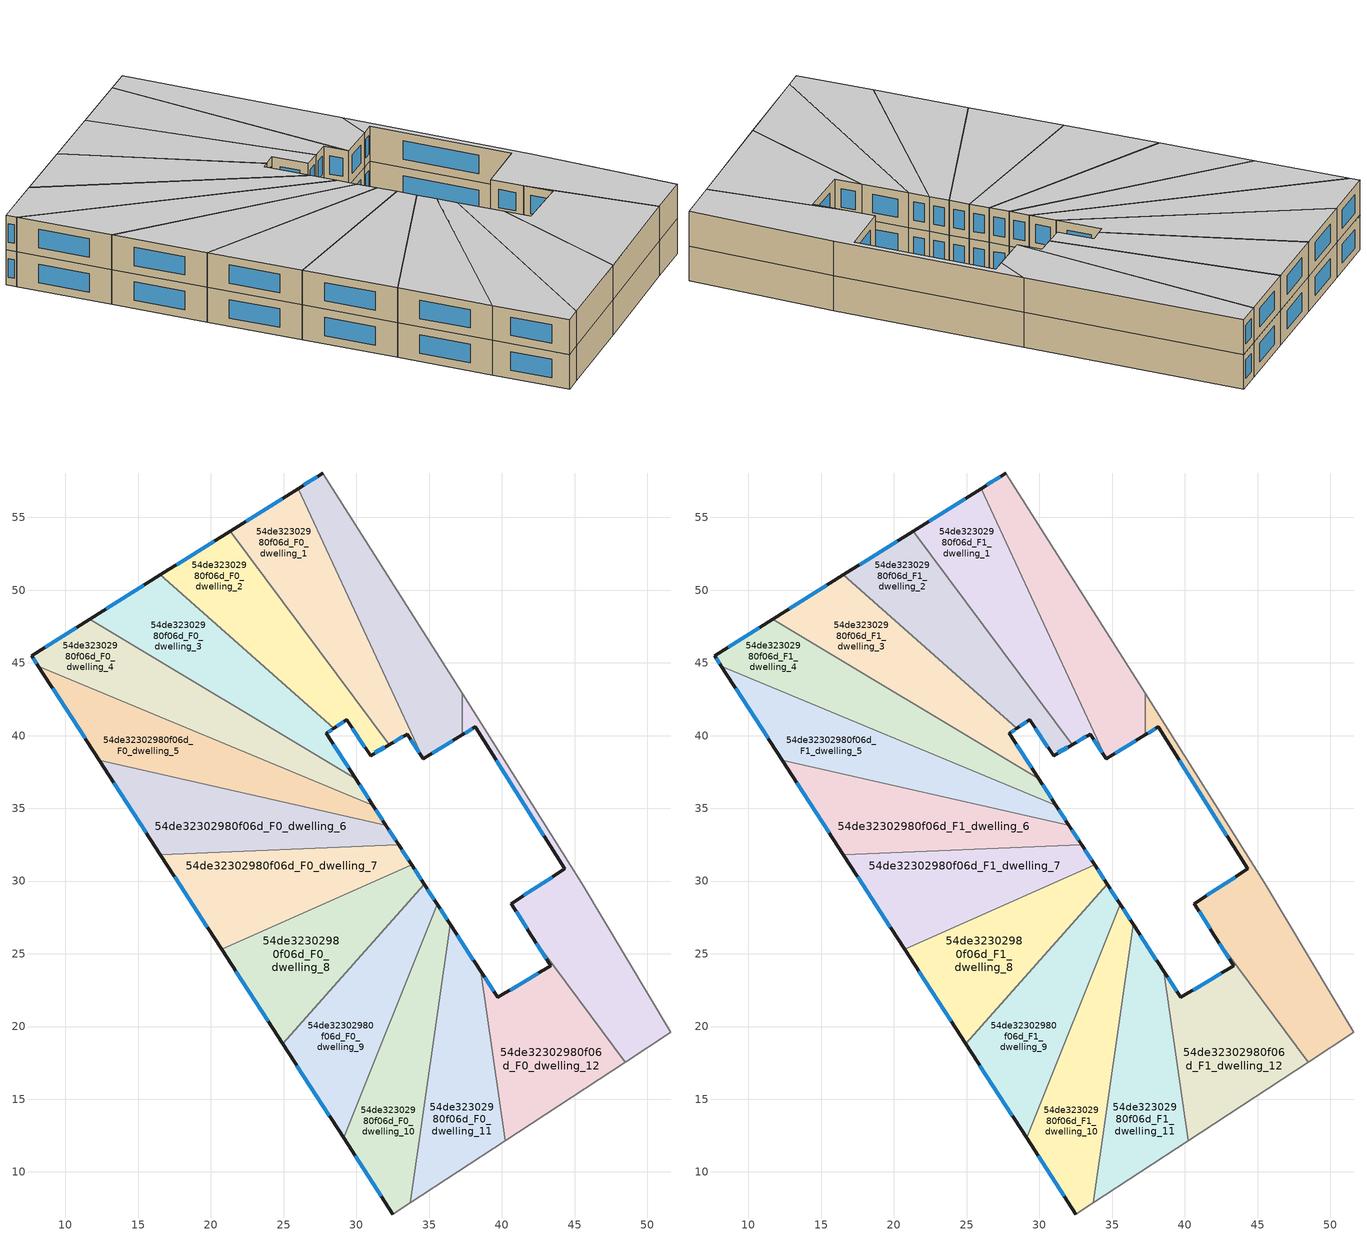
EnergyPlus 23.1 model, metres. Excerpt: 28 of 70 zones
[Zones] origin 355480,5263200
54de32302980f06d_F0_dwelling_0
 floor ground (EU_floor_Construction): 27.71,58.06 37.27,42.9 37.27,40.05 34.6,38.42 25.99,56.98 z0
 wall outside (EU_wall_Construction): 34.6,38.42 37.27,40.05 / 27.71,58.06 25.99,56.98 z0:3
 wall adiabatic (EU_wall_Construction): 37.27,42.9 27.71,58.06 z0:3
 wall to 54de32302980f06d_F0_dwelling_13 (EU_wall_Construction): 37.27,40.05 37.27,42.9 z0:3
 wall to 54de32302980f06d_F0_dwelling_1 (EU_wall_Construction): 25.99,56.98 34.6,38.42 z0:3
 window (EU_Window_Construction): 35.23,38.8 36.64,39.66 / 27.3,57.81 26.39,57.23 z0.7:2.3
54de32302980f06d_F0_dwelling_1
 floor ground (EU_floor_Construction): 25.99,56.98 34.6,38.42 33.49,40.11 32.27,39.39 21.35,54.07 z0
 wall outside (EU_wall_Construction): 32.27,39.39 33.49,40.11 34.6,38.42 / 25.99,56.98 21.35,54.07 z0:3
 wall to 54de32302980f06d_F0_dwelling_2 (EU_wall_Construction): 21.35,54.07 32.27,39.39 z0:3
 window (EU_Window_Construction): 33.75,39.71 34.34,38.82 / 32.56,39.56 33.21,39.94 / 24.9,56.3 22.44,54.75 z0.7:2.3
54de32302980f06d_F0_dwelling_10
 floor ground (EU_floor_Construction): 35.56,28.41 36.46,27.03 33.7,7.89 32.51,7.11 29.12,12.34 z0
 wall outside (EU_wall_Construction): 36.46,27.03 35.56,28.41 / 29.12,12.34 32.51,7.11 z0:3
 wall adiabatic (EU_wall_Construction): 32.51,7.11 33.7,7.89 z0:3
 wall to 54de32302980f06d_F0_dwelling_9 (EU_wall_Construction): 35.56,28.41 29.12,12.34 z0:3
 wall to 54de32302980f06d_F0_dwelling_11 (EU_wall_Construction): 33.7,7.89 36.46,27.03 z0:3
 window (EU_Window_Construction): 36.25,27.35 35.77,28.09 / 29.92,11.12 31.71,8.34 z0.7:2.3
54de32302980f06d_F0_dwelling_11
 floor ground (EU_floor_Construction): 38.54,23.82 40.22,12.15 33.7,7.89 36.46,27.03 z0
 wall outside (EU_wall_Construction): 38.54,23.82 36.46,27.03 z0:3
 wall adiabatic (EU_wall_Construction): 33.7,7.89 40.22,12.15 z0:3
 wall to 54de32302980f06d_F0_dwelling_12 (EU_wall_Construction): 40.22,12.15 38.54,23.82 z0:3
 window (EU_Window_Construction): 38.05,24.57 36.95,26.28 z0.7:2.3
54de32302980f06d_F0_dwelling_12
 floor ground (EU_floor_Construction): 43.36,24.18 42.07,26.2 48.49,17.55 40.22,12.15 38.54,23.82 39.72,22 z0
 wall outside (EU_wall_Construction): 42.07,26.2 43.36,24.18 39.72,22 38.54,23.82 z0:3
 wall adiabatic (EU_wall_Construction): 40.22,12.15 48.49,17.55 z0:3
 wall to 54de32302980f06d_F0_dwelling_13 (EU_wall_Construction): 48.49,17.55 42.07,26.2 z0:3
 window (EU_Window_Construction): 39.45,22.43 38.82,23.39 / 42.5,23.67 40.58,22.51 / 42.38,25.72 43.05,24.65 z0.7:2.3
54de32302980f06d_F0_dwelling_13
 floor ground (EU_floor_Construction): 38.17,40.6 37.27,40.05 37.27,42.9 45.51,29.84 51.62,19.59 48.49,17.55 42.07,26.2 40.64,28.45 44.34,30.84 z0
 wall outside (EU_wall_Construction): 37.27,40.05 38.17,40.6 44.34,30.84 40.64,28.45 42.07,26.2 z0:3
 wall adiabatic (EU_wall_Construction): 48.49,17.55 51.62,19.59 45.51,29.84 37.27,42.9 z0:3
 window (EU_Window_Construction): 40.98,27.92 41.74,26.73 / 43.47,30.28 41.51,29.01 / 39.62,38.31 42.89,33.13 / 37.48,40.18 37.96,40.47 z0.7:2.3
54de32302980f06d_F0_dwelling_2
 floor ground (EU_floor_Construction): 21.35,54.07 32.27,39.39 30.98,38.63 29.33,41.08 28.45,40.49 16.53,51.05 z0
 wall outside (EU_wall_Construction): 28.45,40.49 29.33,41.08 30.98,38.63 32.27,39.39 / 21.35,54.07 16.53,51.05 z0:3
 wall to 54de32302980f06d_F0_dwelling_3 (EU_wall_Construction): 16.53,51.05 28.44,40.49 z0:3
 window (EU_Window_Construction): 31.28,38.81 31.97,39.21 / 29.72,40.51 30.59,39.21 / 28.65,40.63 29.12,40.94 / 20.22,53.36 17.66,51.76 z0.7:2.3
54de32302980f06d_F0_dwelling_3
 floor ground (EU_floor_Construction): 28.45,40.49 27.93,40.15 29.95,37.05 11.66,48 16.53,51.05 z0
 wall outside (EU_wall_Construction): 29.95,37.05 27.93,40.15 28.45,40.49 / 16.53,51.05 11.66,48 z0:3
 wall to 54de32302980f06d_F0_dwelling_4 (EU_wall_Construction): 11.66,48 29.95,37.05 z0:3
 window (EU_Window_Construction): 28.05,40.23 28.33,40.41 / 29.47,37.78 28.41,39.42 / 15.39,50.33 12.81,48.71 z0.7:2.3
54de32302980f06d_F0_dwelling_4
 floor ground (EU_floor_Construction): 29.95,37.05 31.14,35.22 8.14,44.78 7.68,45.5 11.66,48 z0
 wall outside (EU_wall_Construction): 31.14,35.22 29.95,37.05 / 11.66,48 7.68,45.5 8.14,44.78 z0:3
 wall to 54de32302980f06d_F0_dwelling_5 (EU_wall_Construction): 8.14,44.78 31.14,35.22 z0:3
 window (EU_Window_Construction): 30.86,35.65 30.23,36.62 / 7.79,45.33 8.03,44.95 / 10.73,47.41 8.61,46.08 z0.7:2.3
54de32302980f06d_F0_dwelling_5
 floor ground (EU_floor_Construction): 31.14,35.22 32.03,33.85 12.34,38.29 8.14,44.78 z0
 wall outside (EU_wall_Construction): 32.03,33.85 31.14,35.22 / 8.14,44.78 12.34,38.29 z0:3
 wall to 54de32302980f06d_F0_dwelling_6 (EU_wall_Construction): 12.34,38.29 32.02,33.85 z0:3
 window (EU_Window_Construction): 31.82,34.17 31.35,34.9 / 9.13,43.26 11.35,39.82 z0.7:2.3
54de32302980f06d_F0_dwelling_6
 floor ground (EU_floor_Construction): 32.03,33.85 32.91,32.49 16.53,31.81 12.34,38.29 z0
 wall outside (EU_wall_Construction): 32.91,32.49 32.03,33.85 / 12.34,38.29 16.53,31.81 z0:3
 wall to 54de32302980f06d_F0_dwelling_7 (EU_wall_Construction): 16.53,31.81 32.91,32.49 z0:3
 window (EU_Window_Construction): 32.7,32.81 32.23,33.53 / 13.32,36.77 15.55,33.33 z0.7:2.3
54de32302980f06d_F0_dwelling_7
 floor ground (EU_floor_Construction): 32.91,32.49 33.8,31.13 20.73,25.32 16.53,31.81 z0
 wall outside (EU_wall_Construction): 33.8,31.13 32.91,32.49 / 16.53,31.81 20.73,25.32 z0:3
 wall to 54de32302980f06d_F0_dwelling_8 (EU_wall_Construction): 20.73,25.32 33.8,31.13 z0:3
 window (EU_Window_Construction): 33.59,31.45 33.12,32.17 / 17.52,30.28 19.74,26.84 z0.7:2.3
54de32302980f06d_F0_dwelling_8
 floor ground (EU_floor_Construction): 33.8,31.13 34.68,29.77 24.93,18.83 20.73,25.32 z0
 wall outside (EU_wall_Construction): 34.68,29.77 33.8,31.13 / 20.73,25.32 24.93,18.83 z0:3
 wall to 54de32302980f06d_F0_dwelling_9 (EU_wall_Construction): 24.93,18.83 34.68,29.77 z0:3
 window (EU_Window_Construction): 34.47,30.09 34,30.81 / 21.72,23.79 23.94,20.35 z0.7:2.3
54de32302980f06d_F0_dwelling_9
 floor ground (EU_floor_Construction): 34.68,29.77 35.56,28.41 29.12,12.34 24.93,18.83 z0
 wall outside (EU_wall_Construction): 35.56,28.41 34.68,29.77 / 24.93,18.83 29.12,12.34 z0:3
 window (EU_Window_Construction): 35.35,28.73 34.89,29.45 / 25.91,17.31 28.14,13.87 z0.7:2.3
54de32302980f06d_F1_dwelling_0
 floor to 54de32302980f06d_F0_dwelling_0 (EU_floor_Construction): 27.71,58.06 37.27,42.9 37.27,40.05 34.6,38.42 25.99,56.98 z3
 wall outside (EU_wall_Construction): 34.6,38.42 37.27,40.05 / 27.71,58.06 25.99,56.98 z3:6
 wall adiabatic (EU_wall_Construction): 37.27,42.9 27.71,58.06 z3:6
 wall to 54de32302980f06d_F1_dwelling_13 (EU_wall_Construction): 37.27,40.05 37.27,42.9 z3:6
 wall to 54de32302980f06d_F1_dwelling_1 (EU_wall_Construction): 25.99,56.98 34.6,38.42 z3:6
 window (EU_Window_Construction): 35.23,38.8 36.64,39.66 / 27.3,57.81 26.39,57.23 z3.7:5.3
 ceiling to 54de32302980f06d_F2_dwelling_0 (EU_floor_Construction): 37.27,40.05 37.27,42.9 27.71,58.06 25.99,56.98 34.6,38.42 z6
54de32302980f06d_F1_dwelling_1
 floor to 54de32302980f06d_F0_dwelling_1 (EU_floor_Construction): 25.99,56.98 34.6,38.42 33.49,40.11 32.27,39.39 21.35,54.07 z3
 wall outside (EU_wall_Construction): 32.27,39.39 33.49,40.11 34.6,38.42 / 25.99,56.98 21.35,54.07 z3:6
 wall to 54de32302980f06d_F1_dwelling_2 (EU_wall_Construction): 21.35,54.07 32.27,39.39 z3:6
 window (EU_Window_Construction): 33.75,39.71 34.34,38.82 / 32.56,39.56 33.21,39.94 / 24.9,56.3 22.44,54.75 z3.7:5.3
 ceiling to 54de32302980f06d_F2_dwelling_1 (EU_floor_Construction): 34.6,38.42 25.99,56.98 21.35,54.07 32.27,39.39 33.49,40.11 z6
54de32302980f06d_F1_dwelling_10
 floor to 54de32302980f06d_F0_dwelling_10 (EU_floor_Construction): 35.56,28.41 36.46,27.03 33.7,7.89 32.51,7.11 29.12,12.34 z3
 wall outside (EU_wall_Construction): 36.46,27.03 35.56,28.41 / 29.12,12.34 32.51,7.11 z3:6
 wall adiabatic (EU_wall_Construction): 32.51,7.11 33.7,7.89 z3:6
 wall to 54de32302980f06d_F1_dwelling_9 (EU_wall_Construction): 35.56,28.41 29.12,12.34 z3:6
 wall to 54de32302980f06d_F1_dwelling_11 (EU_wall_Construction): 33.7,7.89 36.46,27.03 z3:6
 window (EU_Window_Construction): 36.25,27.35 35.77,28.09 / 29.92,11.12 31.71,8.34 z3.7:5.3
 ceiling to 54de32302980f06d_F2_dwelling_10 (EU_floor_Construction): 33.7,7.89 36.46,27.03 35.56,28.41 29.12,12.34 32.51,7.11 z6
54de32302980f06d_F1_dwelling_11
 floor to 54de32302980f06d_F0_dwelling_11 (EU_floor_Construction): 38.54,23.82 40.22,12.15 33.7,7.89 36.46,27.03 z3
 wall outside (EU_wall_Construction): 38.54,23.82 36.46,27.03 z3:6
 wall adiabatic (EU_wall_Construction): 33.7,7.89 40.22,12.15 z3:6
 wall to 54de32302980f06d_F1_dwelling_12 (EU_wall_Construction): 40.22,12.15 38.54,23.82 z3:6
 window (EU_Window_Construction): 38.05,24.57 36.95,26.28 z3.7:5.3
 ceiling to 54de32302980f06d_F2_dwelling_11 (EU_floor_Construction): 40.22,12.15 38.54,23.82 36.46,27.03 33.7,7.89 z6
54de32302980f06d_F1_dwelling_12
 floor to 54de32302980f06d_F0_dwelling_12 (EU_floor_Construction): 43.36,24.18 42.07,26.2 48.49,17.55 40.22,12.15 38.54,23.82 39.72,22 z3
 wall outside (EU_wall_Construction): 42.07,26.2 43.36,24.18 39.72,22 38.54,23.82 z3:6
 wall adiabatic (EU_wall_Construction): 40.22,12.15 48.49,17.55 z3:6
 wall to 54de32302980f06d_F1_dwelling_13 (EU_wall_Construction): 48.49,17.55 42.07,26.2 z3:6
 window (EU_Window_Construction): 39.45,22.43 38.82,23.39 / 42.5,23.67 40.58,22.51 / 42.38,25.72 43.05,24.65 z3.7:5.3
 ceiling to 54de32302980f06d_F2_dwelling_12 (EU_floor_Construction): 48.49,17.55 42.07,26.2 43.36,24.18 39.72,22 38.54,23.82 40.22,12.15 z6
54de32302980f06d_F1_dwelling_13
 floor to 54de32302980f06d_F0_dwelling_13 (EU_floor_Construction): 38.17,40.6 37.27,40.05 37.27,42.9 45.51,29.84 51.62,19.59 48.49,17.55 42.07,26.2 40.64,28.45 44.34,30.84 z3
 wall outside (EU_wall_Construction): 37.27,40.05 38.17,40.6 44.34,30.84 40.64,28.45 42.07,26.2 z3:6
 wall adiabatic (EU_wall_Construction): 48.49,17.55 51.62,19.59 45.51,29.84 37.27,42.9 z3:6
 window (EU_Window_Construction): 40.98,27.92 41.74,26.73 / 43.47,30.28 41.51,29.01 / 39.62,38.31 42.89,33.13 / 37.48,40.18 37.96,40.47 z3.7:5.3
 ceiling to 54de32302980f06d_F2_dwelling_13 (EU_floor_Construction): 51.62,19.59 45.51,29.84 37.27,42.9 37.27,40.05 38.17,40.6 44.34,30.84 40.64,28.45 42.07,26.2 48.49,17.55 z6
54de32302980f06d_F1_dwelling_2
 floor to 54de32302980f06d_F0_dwelling_2 (EU_floor_Construction): 21.35,54.07 32.27,39.39 30.98,38.63 29.33,41.08 28.44,40.49 16.53,51.05 z3
 wall outside (EU_wall_Construction): 28.45,40.49 29.33,41.08 30.98,38.63 32.27,39.39 / 21.35,54.07 16.53,51.05 z3:6
 wall to 54de32302980f06d_F1_dwelling_3 (EU_wall_Construction): 16.53,51.05 28.44,40.49 z3:6
 window (EU_Window_Construction): 31.28,38.81 31.97,39.21 / 29.72,40.51 30.59,39.21 / 28.65,40.63 29.12,40.94 / 20.22,53.36 17.66,51.76 z3.7:5.3
 ceiling to 54de32302980f06d_F2_dwelling_2 (EU_floor_Construction): 32.27,39.39 21.35,54.07 16.53,51.05 28.44,40.49 29.33,41.08 30.98,38.63 z6
54de32302980f06d_F1_dwelling_3
 floor to 54de32302980f06d_F0_dwelling_3 (EU_floor_Construction): 28.44,40.49 27.93,40.15 29.95,37.05 11.66,48 16.53,51.05 z3
 wall outside (EU_wall_Construction): 29.95,37.05 27.93,40.15 28.45,40.49 / 16.53,51.05 11.66,48 z3:6
 wall to 54de32302980f06d_F1_dwelling_4 (EU_wall_Construction): 11.66,48 29.95,37.05 z3:6
 window (EU_Window_Construction): 28.05,40.23 28.33,40.41 / 29.47,37.78 28.41,39.42 / 15.39,50.33 12.81,48.71 z3.7:5.3
 ceiling to 54de32302980f06d_F2_dwelling_3 (EU_floor_Construction): 29.95,37.05 27.93,40.15 28.44,40.49 16.53,51.05 11.66,48 z6
54de32302980f06d_F1_dwelling_4
 floor to 54de32302980f06d_F0_dwelling_4 (EU_floor_Construction): 29.95,37.05 31.14,35.22 8.14,44.78 7.68,45.5 11.66,48 z3
 wall outside (EU_wall_Construction): 31.14,35.22 29.95,37.05 / 11.66,48 7.68,45.5 8.14,44.78 z3:6
 wall to 54de32302980f06d_F1_dwelling_5 (EU_wall_Construction): 8.14,44.78 31.14,35.22 z3:6
 window (EU_Window_Construction): 30.86,35.65 30.23,36.62 / 7.79,45.33 8.03,44.95 / 10.73,47.41 8.61,46.08 z3.7:5.3
 ceiling to 54de32302980f06d_F2_dwelling_4 (EU_floor_Construction): 31.14,35.22 29.95,37.05 11.66,48 7.68,45.5 8.14,44.78 z6
54de32302980f06d_F1_dwelling_5
 floor to 54de32302980f06d_F0_dwelling_5 (EU_floor_Construction): 31.14,35.22 32.02,33.85 12.34,38.29 8.14,44.78 z3
 wall outside (EU_wall_Construction): 32.03,33.85 31.14,35.22 / 8.14,44.78 12.34,38.29 z3:6
 wall to 54de32302980f06d_F1_dwelling_6 (EU_wall_Construction): 12.34,38.29 32.02,33.85 z3:6
 window (EU_Window_Construction): 31.82,34.17 31.35,34.9 / 9.13,43.26 11.35,39.82 z3.7:5.3
 ceiling to 54de32302980f06d_F2_dwelling_5 (EU_floor_Construction): 32.02,33.85 31.14,35.22 8.14,44.78 12.34,38.29 z6
54de32302980f06d_F1_dwelling_6
 floor to 54de32302980f06d_F0_dwelling_6 (EU_floor_Construction): 32.02,33.85 32.91,32.49 16.53,31.81 12.34,38.29 z3
 wall outside (EU_wall_Construction): 32.91,32.49 32.03,33.85 / 12.34,38.29 16.53,31.81 z3:6
 wall to 54de32302980f06d_F1_dwelling_7 (EU_wall_Construction): 16.53,31.81 32.91,32.49 z3:6
 window (EU_Window_Construction): 32.7,32.81 32.23,33.53 / 13.32,36.77 15.55,33.33 z3.7:5.3
 ceiling to 54de32302980f06d_F2_dwelling_6 (EU_floor_Construction): 32.91,32.49 32.02,33.85 12.34,38.29 16.53,31.81 z6
54de32302980f06d_F1_dwelling_7
 floor to 54de32302980f06d_F0_dwelling_7 (EU_floor_Construction): 32.91,32.49 33.8,31.13 20.73,25.32 16.53,31.81 z3
 wall outside (EU_wall_Construction): 33.8,31.13 32.91,32.49 / 16.53,31.81 20.73,25.32 z3:6
 wall to 54de32302980f06d_F1_dwelling_8 (EU_wall_Construction): 20.73,25.32 33.8,31.13 z3:6
 window (EU_Window_Construction): 33.59,31.45 33.12,32.17 / 17.52,30.28 19.74,26.84 z3.7:5.3
 ceiling to 54de32302980f06d_F2_dwelling_7 (EU_floor_Construction): 33.8,31.13 32.91,32.49 16.53,31.81 20.73,25.32 z6
54de32302980f06d_F1_dwelling_8
 floor to 54de32302980f06d_F0_dwelling_8 (EU_floor_Construction): 33.8,31.13 34.68,29.77 24.93,18.83 20.73,25.32 z3
 wall outside (EU_wall_Construction): 34.68,29.77 33.8,31.13 / 20.73,25.32 24.93,18.83 z3:6
 wall to 54de32302980f06d_F1_dwelling_9 (EU_wall_Construction): 24.93,18.83 34.68,29.77 z3:6
 window (EU_Window_Construction): 34.47,30.09 34,30.81 / 21.72,23.79 23.94,20.35 z3.7:5.3
 ceiling to 54de32302980f06d_F2_dwelling_8 (EU_floor_Construction): 24.93,18.83 34.68,29.77 33.8,31.13 20.73,25.32 z6
54de32302980f06d_F1_dwelling_9
 floor to 54de32302980f06d_F0_dwelling_9 (EU_floor_Construction): 34.68,29.77 35.56,28.41 29.12,12.34 24.93,18.83 z3
 wall outside (EU_wall_Construction): 35.56,28.41 34.68,29.77 / 24.93,18.83 29.12,12.34 z3:6
 window (EU_Window_Construction): 35.35,28.73 34.89,29.45 / 25.91,17.31 28.14,13.87 z3.7:5.3
 ceiling to 54de32302980f06d_F2_dwelling_9 (EU_floor_Construction): 29.12,12.34 35.56,28.41 34.68,29.77 24.93,18.83 z6
[Building]
EU S2 Campaign: North Axis=0; Terrain=City; Solar Distribution=FullExterior
[Site:Location]
Budapest.Ferenc.Liszt.Intl.AP: Latitude=47.437; Longitude=19.256; Time Zone=1; Elevation=185
[SizingPeriod:WeatherFileDays]
AnnualSizingPeriod: Begin Month=1; Begin Day of Month=1; End Month=12; End Day of Month=31; Day of Week for Start Day=Monday; Use Weather File Daylight Saving Period=No; Use Weather File Rain and Snow Indicators=No
[MATERIAL]
EU_InternalMass_Material: Roughness=MediumRough; Thickness=0.1; Conductivity=1; Density=1800; Specific Heat=900; Thermal Absorptance=0.9; Solar Absorptance=0.7; Visible Absorptance=0.7
[MATERIAL:NOMASS] Roughness=MediumRough; Thermal Absorptance=0.9; Solar Absorptance=0.7; Visible Absorptance=0.7
Name | Thermal Resistance
EU_wall_NoMass | 0.832559
EU_floor_NoMass | 0.872794
[WINDOWMATERIAL:SIMPLEGLAZINGSYSTEM]
EU_Window_SimpleGlazing: UFactor=2.79869; Solar Heat Gain Coefficient=0.75; Visible Transmittance=0.75
[CONSTRUCTION]
EU_wall_Construction: EU_wall_NoMass
EU_floor_Construction: EU_floor_NoMass
EU_Window_Construction: EU_Window_SimpleGlazing
EU_InternalMass_Construction: EU_InternalMass_Material
[ZONE] Type=1; Multiplier=1; Ceiling Height=autocalculate; Floor Area=autocalculate; Part of Total Floor Area=Yes
Name | Volume
54de32302980f06d_F0_dwelling_0; 54de32302980f06d_F1_dwelling_0 | 198.053
54de32302980f06d_F0_dwelling_1 | 197.962
54de32302980f06d_F1_dwelling_1 | 197.963
54de32302980f06d_F0_dwelling_10; 54de32302980f06d_F1_dwelling_10; 54de32302980f06d_F0_dwelling_9; 54de32302980f06d_F1_dwelling_9 | 198.054
54de32302980f06d_F0_dwelling_11; 54de32302980f06d_F1_dwelling_11; 54de32302980f06d_F0_dwelling_7; 54de32302980f06d_F1_dwelling_7 | 198.103
54de32302980f06d_F0_dwelling_12; 54de32302980f06d_F1_dwelling_12 | 198.038
54de32302980f06d_F0_dwelling_13 | 198.06
54de32302980f06d_F1_dwelling_13 | 198.061
54de32302980f06d_F0_dwelling_2; 54de32302980f06d_F1_dwelling_2 | 198.066
54de32302980f06d_F0_dwelling_3 | 198.07
54de32302980f06d_F1_dwelling_3 | 198.069
54de32302980f06d_F0_dwelling_4; 54de32302980f06d_F1_dwelling_4 | 198.045
54de32302980f06d_F0_dwelling_5; 54de32302980f06d_F1_dwelling_5 | 198.088
54de32302980f06d_F0_dwelling_6; 54de32302980f06d_F1_dwelling_6 | 198.034
54de32302980f06d_F0_dwelling_8; 54de32302980f06d_F1_dwelling_8 | 198.082
[INTERNALMASS] Construction=EU_InternalMass_Construction
Name | Zone or ZoneList | Surface Area
54de32302980f06d_F0_dwelling_0_EU_InternalMass | 54de32302980f06d_F0_dwelling_0 | 66.0177
54de32302980f06d_F0_dwelling_1_EU_InternalMass | 54de32302980f06d_F0_dwelling_1 | 66.0238
54de32302980f06d_F0_dwelling_2_EU_InternalMass | 54de32302980f06d_F0_dwelling_2 | 66.0219
54de32302980f06d_F0_dwelling_3_EU_InternalMass | 54de32302980f06d_F0_dwelling_3 | 66.0229
54de32302980f06d_F0_dwelling_4_EU_InternalMass | 54de32302980f06d_F0_dwelling_4 | 66.0151
54de32302980f06d_F0_dwelling_5_EU_InternalMass | 54de32302980f06d_F0_dwelling_5 | 66.0294
54de32302980f06d_F0_dwelling_6_EU_InternalMass | 54de32302980f06d_F0_dwelling_6 | 66.0113
54de32302980f06d_F0_dwelling_7_EU_InternalMass | 54de32302980f06d_F0_dwelling_7 | 66.0344
54de32302980f06d_F0_dwelling_8_EU_InternalMass | 54de32302980f06d_F0_dwelling_8 | 66.0271
54de32302980f06d_F0_dwelling_9_EU_InternalMass | 54de32302980f06d_F0_dwelling_9 | 66.018
54de32302980f06d_F0_dwelling_10_EU_InternalMass | 54de32302980f06d_F0_dwelling_10 | 66.0181
54de32302980f06d_F0_dwelling_11_EU_InternalMass | 54de32302980f06d_F0_dwelling_11 | 66.0342
54de32302980f06d_F0_dwelling_12_EU_InternalMass | 54de32302980f06d_F0_dwelling_12 | 66.0126
54de32302980f06d_F0_dwelling_13_EU_InternalMass | 54de32302980f06d_F0_dwelling_13 | 66.0203
54de32302980f06d_F1_dwelling_0_EU_InternalMass | 54de32302980f06d_F1_dwelling_0 | 66.0177
54de32302980f06d_F1_dwelling_1_EU_InternalMass | 54de32302980f06d_F1_dwelling_1 | 66.0238
54de32302980f06d_F1_dwelling_2_EU_InternalMass | 54de32302980f06d_F1_dwelling_2 | 66.0219
54de32302980f06d_F1_dwelling_3_EU_InternalMass | 54de32302980f06d_F1_dwelling_3 | 66.0229
54de32302980f06d_F1_dwelling_4_EU_InternalMass | 54de32302980f06d_F1_dwelling_4 | 66.0151
54de32302980f06d_F1_dwelling_5_EU_InternalMass | 54de32302980f06d_F1_dwelling_5 | 66.0294
54de32302980f06d_F1_dwelling_6_EU_InternalMass | 54de32302980f06d_F1_dwelling_6 | 66.0113
54de32302980f06d_F1_dwelling_7_EU_InternalMass | 54de32302980f06d_F1_dwelling_7 | 66.0344
54de32302980f06d_F1_dwelling_8_EU_InternalMass | 54de32302980f06d_F1_dwelling_8 | 66.0271
54de32302980f06d_F1_dwelling_9_EU_InternalMass | 54de32302980f06d_F1_dwelling_9 | 66.018
54de32302980f06d_F1_dwelling_10_EU_InternalMass | 54de32302980f06d_F1_dwelling_10 | 66.0181
54de32302980f06d_F1_dwelling_11_EU_InternalMass | 54de32302980f06d_F1_dwelling_11 | 66.0342
54de32302980f06d_F1_dwelling_12_EU_InternalMass | 54de32302980f06d_F1_dwelling_12 | 66.0126
54de32302980f06d_F1_dwelling_13_EU_InternalMass | 54de32302980f06d_F1_dwelling_13 | 66.0203
[OTHEREQUIPMENT] Fuel Type=Electricity; Design Level Calculation Method=Watts/Area; Power per Zone Floor Area=1; Fraction Latent=0; Fraction Radiant=0; Fraction Lost=0; Carbon Dioxide Generation Rate=0; EndUse Subcategory=EU_Step8_InternalGains
Name | Zone or ZoneList or Space or SpaceList | Schedule
EU_Step8_InternalGain_54de32302980f06d_F0_dwelling_0_f000 | 54de32302980f06d_F0_dwelling_0 | EU_Step8_GainSchedule_54de32302980f06d_F0_dwelling_0_f000
EU_Step8_InternalGain_54de32302980f06d_F0_dwelling_1_f000 | 54de32302980f06d_F0_dwelling_1 | EU_Step8_GainSchedule_54de32302980f06d_F0_dwelling_1_f000
EU_Step8_InternalGain_54de32302980f06d_F0_dwelling_2_f000 | 54de32302980f06d_F0_dwelling_2 | EU_Step8_GainSchedule_54de32302980f06d_F0_dwelling_2_f000
EU_Step8_InternalGain_54de32302980f06d_F0_dwelling_3_f000 | 54de32302980f06d_F0_dwelling_3 | EU_Step8_GainSchedule_54de32302980f06d_F0_dwelling_3_f000
EU_Step8_InternalGain_54de32302980f06d_F0_dwelling_4_f000 | 54de32302980f06d_F0_dwelling_4 | EU_Step8_GainSchedule_54de32302980f06d_F0_dwelling_4_f000
EU_Step8_InternalGain_54de32302980f06d_F0_dwelling_5_f000 | 54de32302980f06d_F0_dwelling_5 | EU_Step8_GainSchedule_54de32302980f06d_F0_dwelling_5_f000
EU_Step8_InternalGain_54de32302980f06d_F0_dwelling_6_f000 | 54de32302980f06d_F0_dwelling_6 | EU_Step8_GainSchedule_54de32302980f06d_F0_dwelling_6_f000
EU_Step8_InternalGain_54de32302980f06d_F0_dwelling_7_f000 | 54de32302980f06d_F0_dwelling_7 | EU_Step8_GainSchedule_54de32302980f06d_F0_dwelling_7_f000
EU_Step8_InternalGain_54de32302980f06d_F0_dwelling_8_f000 | 54de32302980f06d_F0_dwelling_8 | EU_Step8_GainSchedule_54de32302980f06d_F0_dwelling_8_f000
EU_Step8_InternalGain_54de32302980f06d_F0_dwelling_9_f000 | 54de32302980f06d_F0_dwelling_9 | EU_Step8_GainSchedule_54de32302980f06d_F0_dwelling_9_f000
EU_Step8_InternalGain_54de32302980f06d_F0_dwelling_10_f000 | 54de32302980f06d_F0_dwelling_10 | EU_Step8_GainSchedule_54de32302980f06d_F0_dwelling_10_f000
EU_Step8_InternalGain_54de32302980f06d_F0_dwelling_11_f000 | 54de32302980f06d_F0_dwelling_11 | EU_Step8_GainSchedule_54de32302980f06d_F0_dwelling_11_f000
EU_Step8_InternalGain_54de32302980f06d_F0_dwelling_12_f000 | 54de32302980f06d_F0_dwelling_12 | EU_Step8_GainSchedule_54de32302980f06d_F0_dwelling_12_f000
EU_Step8_InternalGain_54de32302980f06d_F0_dwelling_13_f000 | 54de32302980f06d_F0_dwelling_13 | EU_Step8_GainSchedule_54de32302980f06d_F0_dwelling_13_f000
EU_Step8_InternalGain_54de32302980f06d_F1_dwelling_0_f000 | 54de32302980f06d_F1_dwelling_0 | EU_Step8_GainSchedule_54de32302980f06d_F1_dwelling_0_f000
EU_Step8_InternalGain_54de32302980f06d_F1_dwelling_1_f000 | 54de32302980f06d_F1_dwelling_1 | EU_Step8_GainSchedule_54de32302980f06d_F1_dwelling_1_f000
EU_Step8_InternalGain_54de32302980f06d_F1_dwelling_2_f000 | 54de32302980f06d_F1_dwelling_2 | EU_Step8_GainSchedule_54de32302980f06d_F1_dwelling_2_f000
EU_Step8_InternalGain_54de32302980f06d_F1_dwelling_3_f000 | 54de32302980f06d_F1_dwelling_3 | EU_Step8_GainSchedule_54de32302980f06d_F1_dwelling_3_f000
EU_Step8_InternalGain_54de32302980f06d_F1_dwelling_4_f000 | 54de32302980f06d_F1_dwelling_4 | EU_Step8_GainSchedule_54de32302980f06d_F1_dwelling_4_f000
EU_Step8_InternalGain_54de32302980f06d_F1_dwelling_5_f000 | 54de32302980f06d_F1_dwelling_5 | EU_Step8_GainSchedule_54de32302980f06d_F1_dwelling_5_f000
EU_Step8_InternalGain_54de32302980f06d_F1_dwelling_6_f000 | 54de32302980f06d_F1_dwelling_6 | EU_Step8_GainSchedule_54de32302980f06d_F1_dwelling_6_f000
EU_Step8_InternalGain_54de32302980f06d_F1_dwelling_7_f000 | 54de32302980f06d_F1_dwelling_7 | EU_Step8_GainSchedule_54de32302980f06d_F1_dwelling_7_f000
EU_Step8_InternalGain_54de32302980f06d_F1_dwelling_8_f000 | 54de32302980f06d_F1_dwelling_8 | EU_Step8_GainSchedule_54de32302980f06d_F1_dwelling_8_f000
EU_Step8_InternalGain_54de32302980f06d_F1_dwelling_9_f000 | 54de32302980f06d_F1_dwelling_9 | EU_Step8_GainSchedule_54de32302980f06d_F1_dwelling_9_f000
EU_Step8_InternalGain_54de32302980f06d_F1_dwelling_10_f000 | 54de32302980f06d_F1_dwelling_10 | EU_Step8_GainSchedule_54de32302980f06d_F1_dwelling_10_f000
EU_Step8_InternalGain_54de32302980f06d_F1_dwelling_11_f000 | 54de32302980f06d_F1_dwelling_11 | EU_Step8_GainSchedule_54de32302980f06d_F1_dwelling_11_f000
EU_Step8_InternalGain_54de32302980f06d_F1_dwelling_12_f000 | 54de32302980f06d_F1_dwelling_12 | EU_Step8_GainSchedule_54de32302980f06d_F1_dwelling_12_f000
EU_Step8_InternalGain_54de32302980f06d_F1_dwelling_13_f000 | 54de32302980f06d_F1_dwelling_13 | EU_Step8_GainSchedule_54de32302980f06d_F1_dwelling_13_f000
[ZONEVENTILATION:DESIGNFLOWRATE] Schedule=EU_AlwaysOn; Design Flow Rate Calculation Method=AirChanges/Hour; Air Changes per Hour=0.475469; Ventilation Type=Natural; Fan Pressure Rise=0; Fan Total Efficiency=1; Constant Term Coefficient=1; Temperature Term Coefficient=0; Velocity Term Coefficient=0; Velocity Squared Term Coefficient=0; Minimum Indoor Temperature=-100; Maximum Indoor Temperature=100; Delta Temperature=-100; Minimum Outdoor Temperature=-100; Maximum Outdoor Temperature=100; Maximum Wind Speed=40
Name | Zone or ZoneList or Space or SpaceList
EU_ConstantAir_54de32302980f06d_F0_dwelling_0 | 54de32302980f06d_F0_dwelling_0
EU_ConstantAir_54de32302980f06d_F0_dwelling_1 | 54de32302980f06d_F0_dwelling_1
EU_ConstantAir_54de32302980f06d_F0_dwelling_2 | 54de32302980f06d_F0_dwelling_2
EU_ConstantAir_54de32302980f06d_F0_dwelling_3 | 54de32302980f06d_F0_dwelling_3
EU_ConstantAir_54de32302980f06d_F0_dwelling_4 | 54de32302980f06d_F0_dwelling_4
EU_ConstantAir_54de32302980f06d_F0_dwelling_5 | 54de32302980f06d_F0_dwelling_5
EU_ConstantAir_54de32302980f06d_F0_dwelling_6 | 54de32302980f06d_F0_dwelling_6
EU_ConstantAir_54de32302980f06d_F0_dwelling_7 | 54de32302980f06d_F0_dwelling_7
EU_ConstantAir_54de32302980f06d_F0_dwelling_8 | 54de32302980f06d_F0_dwelling_8
EU_ConstantAir_54de32302980f06d_F0_dwelling_9 | 54de32302980f06d_F0_dwelling_9
EU_ConstantAir_54de32302980f06d_F0_dwelling_10 | 54de32302980f06d_F0_dwelling_10
EU_ConstantAir_54de32302980f06d_F0_dwelling_11 | 54de32302980f06d_F0_dwelling_11
EU_ConstantAir_54de32302980f06d_F0_dwelling_12 | 54de32302980f06d_F0_dwelling_12
EU_ConstantAir_54de32302980f06d_F0_dwelling_13 | 54de32302980f06d_F0_dwelling_13
EU_ConstantAir_54de32302980f06d_F1_dwelling_0 | 54de32302980f06d_F1_dwelling_0
EU_ConstantAir_54de32302980f06d_F1_dwelling_1 | 54de32302980f06d_F1_dwelling_1
EU_ConstantAir_54de32302980f06d_F1_dwelling_2 | 54de32302980f06d_F1_dwelling_2
EU_ConstantAir_54de32302980f06d_F1_dwelling_3 | 54de32302980f06d_F1_dwelling_3
EU_ConstantAir_54de32302980f06d_F1_dwelling_4 | 54de32302980f06d_F1_dwelling_4
EU_ConstantAir_54de32302980f06d_F1_dwelling_5 | 54de32302980f06d_F1_dwelling_5
EU_ConstantAir_54de32302980f06d_F1_dwelling_6 | 54de32302980f06d_F1_dwelling_6
EU_ConstantAir_54de32302980f06d_F1_dwelling_7 | 54de32302980f06d_F1_dwelling_7
EU_ConstantAir_54de32302980f06d_F1_dwelling_8 | 54de32302980f06d_F1_dwelling_8
EU_ConstantAir_54de32302980f06d_F1_dwelling_9 | 54de32302980f06d_F1_dwelling_9
EU_ConstantAir_54de32302980f06d_F1_dwelling_10 | 54de32302980f06d_F1_dwelling_10
EU_ConstantAir_54de32302980f06d_F1_dwelling_11 | 54de32302980f06d_F1_dwelling_11
EU_ConstantAir_54de32302980f06d_F1_dwelling_12 | 54de32302980f06d_F1_dwelling_12
EU_ConstantAir_54de32302980f06d_F1_dwelling_13 | 54de32302980f06d_F1_dwelling_13
[HVACTEMPLATE:THERMOSTAT] Constant Heating Setpoint=20; Constant Cooling Setpoint=50
EU_HeatOnly_54de32302980f06d_F0_dwelling_0; EU_HeatOnly_54de32302980f06d_F0_dwelling_1; EU_HeatOnly_54de32302980f06d_F0_dwelling_2; EU_HeatOnly_54de32302980f06d_F0_dwelling_3; EU_HeatOnly_54de32302980f06d_F0_dwelling_4; EU_HeatOnly_54de32302980f06d_F0_dwelling_5; EU_HeatOnly_54de32302980f06d_F0_dwelling_6; EU_HeatOnly_54de32302980f06d_F0_dwelling_7; EU_HeatOnly_54de32302980f06d_F0_dwelling_8; EU_HeatOnly_54de32302980f06d_F0_dwelling_9; EU_HeatOnly_54de32302980f06d_F0_dwelling_10; EU_HeatOnly_54de32302980f06d_F0_dwelling_11; EU_HeatOnly_54de32302980f06d_F0_dwelling_12; EU_HeatOnly_54de32302980f06d_F0_dwelling_13; EU_HeatOnly_54de32302980f06d_F1_dwelling_0; EU_HeatOnly_54de32302980f06d_F1_dwelling_1; EU_HeatOnly_54de32302980f06d_F1_dwelling_2; EU_HeatOnly_54de32302980f06d_F1_dwelling_3; EU_HeatOnly_54de32302980f06d_F1_dwelling_4; EU_HeatOnly_54de32302980f06d_F1_dwelling_5; EU_HeatOnly_54de32302980f06d_F1_dwelling_6; EU_HeatOnly_54de32302980f06d_F1_dwelling_7; EU_HeatOnly_54de32302980f06d_F1_dwelling_8; EU_HeatOnly_54de32302980f06d_F1_dwelling_9; EU_HeatOnly_54de32302980f06d_F1_dwelling_10; EU_HeatOnly_54de32302980f06d_F1_dwelling_11; EU_HeatOnly_54de32302980f06d_F1_dwelling_12; EU_HeatOnly_54de32302980f06d_F1_dwelling_13; EU_HeatOnly_54de32302980f06d_F2_dwelling_0; EU_HeatOnly_54de32302980f06d_F2_dwelling_1; EU_HeatOnly_54de32302980f06d_F2_dwelling_2; EU_HeatOnly_54de32302980f06d_F2_dwelling_3; EU_HeatOnly_54de32302980f06d_F2_dwelling_4; EU_HeatOnly_54de32302980f06d_F2_dwelling_5; EU_HeatOnly_54de32302980f06d_F2_dwelling_6; EU_HeatOnly_54de32302980f06d_F2_dwelling_7; EU_HeatOnly_54de32302980f06d_F2_dwelling_8; EU_HeatOnly_54de32302980f06d_F2_dwelling_9; EU_HeatOnly_54de32302980f06d_F2_dwelling_10; EU_HeatOnly_54de32302980f06d_F2_dwelling_11; EU_HeatOnly_54de32302980f06d_F2_dwelling_12; EU_HeatOnly_54de32302980f06d_F2_dwelling_13; EU_HeatOnly_54de32302980f06d_F3_dwelling_0; EU_HeatOnly_54de32302980f06d_F3_dwelling_1; EU_HeatOnly_54de32302980f06d_F3_dwelling_2; EU_HeatOnly_54de32302980f06d_F3_dwelling_3; EU_HeatOnly_54de32302980f06d_F3_dwelling_4; EU_HeatOnly_54de32302980f06d_F3_dwelling_5; EU_HeatOnly_54de32302980f06d_F3_dwelling_6; EU_HeatOnly_54de32302980f06d_F3_dwelling_7; EU_HeatOnly_54de32302980f06d_F3_dwelling_8; EU_HeatOnly_54de32302980f06d_F3_dwelling_9; EU_HeatOnly_54de32302980f06d_F3_dwelling_10; EU_HeatOnly_54de32302980f06d_F3_dwelling_11; EU_HeatOnly_54de32302980f06d_F3_dwelling_12; EU_HeatOnly_54de32302980f06d_F3_dwelling_13; EU_HeatOnly_54de32302980f06d_F4_dwelling_0; EU_HeatOnly_54de32302980f06d_F4_dwelling_1; EU_HeatOnly_54de32302980f06d_F4_dwelling_2; EU_HeatOnly_54de32302980f06d_F4_dwelling_3; EU_HeatOnly_54de32302980f06d_F4_dwelling_4; EU_HeatOnly_54de32302980f06d_F4_dwelling_5; EU_HeatOnly_54de32302980f06d_F4_dwelling_6; EU_HeatOnly_54de32302980f06d_F4_dwelling_7; EU_HeatOnly_54de32302980f06d_F4_dwelling_8; EU_HeatOnly_54de32302980f06d_F4_dwelling_9; EU_HeatOnly_54de32302980f06d_F4_dwelling_10; EU_HeatOnly_54de32302980f06d_F4_dwelling_11; EU_HeatOnly_54de32302980f06d_F4_dwelling_12; EU_HeatOnly_54de32302980f06d_F4_dwelling_13
[HVACTEMPLATE:ZONE:IDEALLOADSAIRSYSTEM] System Availability Schedule=EU_AlwaysOn; Maximum Heating Supply Air Temperature=50; Minimum Cooling Supply Air Temperature=13; Maximum Heating Supply Air Humidity Ratio=0.0156; Minimum Cooling Supply Air Humidity Ratio=0.0077; Heating Limit=NoLimit; Cooling Limit=NoLimit; Heating Availability Schedule=EU_AlwaysOn; Cooling Availability Schedule=EU_CoolingOff; Dehumidification Control Type=ConstantSensibleHeatRatio; Cooling Sensible Heat Ratio=0.7; Dehumidification Setpoint=60; Humidification Control Type=None; Humidification Setpoint=30; Outdoor Air Method=None; Outdoor Air Flow Rate per Person=0.00944; Outdoor Air Flow Rate per Zone Floor Area=0; Outdoor Air Flow Rate per Zone=0; Demand Controlled Ventilation Type=None; Outdoor Air Economizer Type=NoEconomizer; Heat Recovery Type=None; Sensible Heat Recovery Effectiveness=0.7; Latent Heat Recovery Effectiveness=0.65
Name | Template Thermostat
54de32302980f06d_F0_dwelling_0 | EU_HeatOnly_54de32302980f06d_F0_dwelling_0
54de32302980f06d_F0_dwelling_1 | EU_HeatOnly_54de32302980f06d_F0_dwelling_1
54de32302980f06d_F0_dwelling_2 | EU_HeatOnly_54de32302980f06d_F0_dwelling_2
54de32302980f06d_F0_dwelling_3 | EU_HeatOnly_54de32302980f06d_F0_dwelling_3
54de32302980f06d_F0_dwelling_4 | EU_HeatOnly_54de32302980f06d_F0_dwelling_4
54de32302980f06d_F0_dwelling_5 | EU_HeatOnly_54de32302980f06d_F0_dwelling_5
54de32302980f06d_F0_dwelling_6 | EU_HeatOnly_54de32302980f06d_F0_dwelling_6
54de32302980f06d_F0_dwelling_7 | EU_HeatOnly_54de32302980f06d_F0_dwelling_7
54de32302980f06d_F0_dwelling_8 | EU_HeatOnly_54de32302980f06d_F0_dwelling_8
54de32302980f06d_F0_dwelling_9 | EU_HeatOnly_54de32302980f06d_F0_dwelling_9
54de32302980f06d_F0_dwelling_10 | EU_HeatOnly_54de32302980f06d_F0_dwelling_10
54de32302980f06d_F0_dwelling_11 | EU_HeatOnly_54de32302980f06d_F0_dwelling_11
54de32302980f06d_F0_dwelling_12 | EU_HeatOnly_54de32302980f06d_F0_dwelling_12
54de32302980f06d_F0_dwelling_13 | EU_HeatOnly_54de32302980f06d_F0_dwelling_13
54de32302980f06d_F1_dwelling_0 | EU_HeatOnly_54de32302980f06d_F1_dwelling_0
54de32302980f06d_F1_dwelling_1 | EU_HeatOnly_54de32302980f06d_F1_dwelling_1
54de32302980f06d_F1_dwelling_2 | EU_HeatOnly_54de32302980f06d_F1_dwelling_2
54de32302980f06d_F1_dwelling_3 | EU_HeatOnly_54de32302980f06d_F1_dwelling_3
54de32302980f06d_F1_dwelling_4 | EU_HeatOnly_54de32302980f06d_F1_dwelling_4
54de32302980f06d_F1_dwelling_5 | EU_HeatOnly_54de32302980f06d_F1_dwelling_5
54de32302980f06d_F1_dwelling_6 | EU_HeatOnly_54de32302980f06d_F1_dwelling_6
54de32302980f06d_F1_dwelling_7 | EU_HeatOnly_54de32302980f06d_F1_dwelling_7
54de32302980f06d_F1_dwelling_8 | EU_HeatOnly_54de32302980f06d_F1_dwelling_8
54de32302980f06d_F1_dwelling_9 | EU_HeatOnly_54de32302980f06d_F1_dwelling_9
54de32302980f06d_F1_dwelling_10 | EU_HeatOnly_54de32302980f06d_F1_dwelling_10
54de32302980f06d_F1_dwelling_11 | EU_HeatOnly_54de32302980f06d_F1_dwelling_11
54de32302980f06d_F1_dwelling_12 | EU_HeatOnly_54de32302980f06d_F1_dwelling_12
54de32302980f06d_F1_dwelling_13 | EU_HeatOnly_54de32302980f06d_F1_dwelling_13
[SIZING:ZONE] Zone Cooling Design Supply Air Temperature Input Method=SupplyAirTemperature; Zone Cooling Design Supply Air Temperature=13; Zone Heating Design Supply Air Temperature Input Method=SupplyAirTemperature; Zone Heating Design Supply Air Temperature=50; Zone Cooling Design Supply Air Humidity Ratio=0.008; Zone Heating Design Supply Air Humidity Ratio=0.008; Cooling Design Air Flow Method=DesignDay; Cooling Design Air Flow Rate=0; Cooling Minimum Air Flow per Zone Floor Area=0.000762; Cooling Minimum Air Flow=0; Cooling Minimum Air Flow Fraction=0.2; Heating Design Air Flow Method=DesignDay; Heating Design Air Flow Rate=0; Heating Maximum Air Flow per Zone Floor Area=0.002032; Heating Maximum Air Flow=0.141576; Heating Maximum Air Flow Fraction=0.3; Account for Dedicated Outdoor Air System=No; Dedicated Outdoor Air System Control Strategy=NeutralSupplyAir; Dedicated Outdoor Air Low Setpoint Temperature for Design=autosize; Dedicated Outdoor Air High Setpoint Temperature for Design=autosize; Zone Load Sizing Method=Sensible Load Only No Latent Load; Zone Latent Cooling Design Supply Air Humidity Ratio Input Method=HumidityRatioDifference; Zone Cooling Design Supply Air Humidity Ratio Difference=0.005; Zone Latent Heating Design Supply Air Humidity Ratio Input Method=HumidityRatioDifference; Zone Humidification Design Supply Air Humidity Ratio Difference=0.005
54de32302980f06d_F0_dwelling_0; 54de32302980f06d_F0_dwelling_1; 54de32302980f06d_F0_dwelling_2; 54de32302980f06d_F0_dwelling_3; 54de32302980f06d_F0_dwelling_4; 54de32302980f06d_F0_dwelling_5; 54de32302980f06d_F0_dwelling_6; 54de32302980f06d_F0_dwelling_7; 54de32302980f06d_F0_dwelling_8; 54de32302980f06d_F0_dwelling_9; 54de32302980f06d_F0_dwelling_10; 54de32302980f06d_F0_dwelling_11; 54de32302980f06d_F0_dwelling_12; 54de32302980f06d_F0_dwelling_13; 54de32302980f06d_F1_dwelling_0; 54de32302980f06d_F1_dwelling_1; 54de32302980f06d_F1_dwelling_2; 54de32302980f06d_F1_dwelling_3; 54de32302980f06d_F1_dwelling_4; 54de32302980f06d_F1_dwelling_5; 54de32302980f06d_F1_dwelling_6; 54de32302980f06d_F1_dwelling_7; 54de32302980f06d_F1_dwelling_8; 54de32302980f06d_F1_dwelling_9; 54de32302980f06d_F1_dwelling_10; 54de32302980f06d_F1_dwelling_11; 54de32302980f06d_F1_dwelling_12; 54de32302980f06d_F1_dwelling_13
[SCHEDULE:CONSTANT]
Name | Hourly Value
EU_AlwaysOn | 1
EU_CoolingOff | 0
[SCHEDULE:FILE] Column Number=1; Rows to Skip at Top=0; Number of Hours of Data=8760; Column Separator=Comma; Interpolate to Timestep=No; Minutes per Item=60; Adjust Schedule for Daylight Savings=Yes
Name | File
EU_Step8_GainSchedule_54de32302980f06d_F0_dwelling_0_f000 | ../../schedules/54de32302980f06d/54de32302980f06d_F0_dwelling_0_f000_gain.csv
EU_Step8_GainSchedule_54de32302980f06d_F0_dwelling_1_f000 | ../../schedules/54de32302980f06d/54de32302980f06d_F0_dwelling_1_f000_gain.csv
EU_Step8_GainSchedule_54de32302980f06d_F0_dwelling_2_f000 | ../../schedules/54de32302980f06d/54de32302980f06d_F0_dwelling_2_f000_gain.csv
EU_Step8_GainSchedule_54de32302980f06d_F0_dwelling_3_f000 | ../../schedules/54de32302980f06d/54de32302980f06d_F0_dwelling_3_f000_gain.csv
EU_Step8_GainSchedule_54de32302980f06d_F0_dwelling_4_f000 | ../../schedules/54de32302980f06d/54de32302980f06d_F0_dwelling_4_f000_gain.csv
EU_Step8_GainSchedule_54de32302980f06d_F0_dwelling_5_f000 | ../../schedules/54de32302980f06d/54de32302980f06d_F0_dwelling_5_f000_gain.csv
EU_Step8_GainSchedule_54de32302980f06d_F0_dwelling_6_f000 | ../../schedules/54de32302980f06d/54de32302980f06d_F0_dwelling_6_f000_gain.csv
EU_Step8_GainSchedule_54de32302980f06d_F0_dwelling_7_f000 | ../../schedules/54de32302980f06d/54de32302980f06d_F0_dwelling_7_f000_gain.csv
EU_Step8_GainSchedule_54de32302980f06d_F0_dwelling_8_f000 | ../../schedules/54de32302980f06d/54de32302980f06d_F0_dwelling_8_f000_gain.csv
EU_Step8_GainSchedule_54de32302980f06d_F0_dwelling_9_f000 | ../../schedules/54de32302980f06d/54de32302980f06d_F0_dwelling_9_f000_gain.csv
EU_Step8_GainSchedule_54de32302980f06d_F0_dwelling_10_f000 | ../../schedules/54de32302980f06d/54de32302980f06d_F0_dwelling_10_f000_gain.csv
EU_Step8_GainSchedule_54de32302980f06d_F0_dwelling_11_f000 | ../../schedules/54de32302980f06d/54de32302980f06d_F0_dwelling_11_f000_gain.csv
EU_Step8_GainSchedule_54de32302980f06d_F0_dwelling_12_f000 | ../../schedules/54de32302980f06d/54de32302980f06d_F0_dwelling_12_f000_gain.csv
EU_Step8_GainSchedule_54de32302980f06d_F0_dwelling_13_f000 | ../../schedules/54de32302980f06d/54de32302980f06d_F0_dwelling_13_f000_gain.csv
EU_Step8_GainSchedule_54de32302980f06d_F1_dwelling_0_f000 | ../../schedules/54de32302980f06d/54de32302980f06d_F1_dwelling_0_f000_gain.csv
EU_Step8_GainSchedule_54de32302980f06d_F1_dwelling_1_f000 | ../../schedules/54de32302980f06d/54de32302980f06d_F1_dwelling_1_f000_gain.csv
EU_Step8_GainSchedule_54de32302980f06d_F1_dwelling_2_f000 | ../../schedules/54de32302980f06d/54de32302980f06d_F1_dwelling_2_f000_gain.csv
EU_Step8_GainSchedule_54de32302980f06d_F1_dwelling_3_f000 | ../../schedules/54de32302980f06d/54de32302980f06d_F1_dwelling_3_f000_gain.csv
EU_Step8_GainSchedule_54de32302980f06d_F1_dwelling_4_f000 | ../../schedules/54de32302980f06d/54de32302980f06d_F1_dwelling_4_f000_gain.csv
EU_Step8_GainSchedule_54de32302980f06d_F1_dwelling_5_f000 | ../../schedules/54de32302980f06d/54de32302980f06d_F1_dwelling_5_f000_gain.csv
EU_Step8_GainSchedule_54de32302980f06d_F1_dwelling_6_f000 | ../../schedules/54de32302980f06d/54de32302980f06d_F1_dwelling_6_f000_gain.csv
EU_Step8_GainSchedule_54de32302980f06d_F1_dwelling_7_f000 | ../../schedules/54de32302980f06d/54de32302980f06d_F1_dwelling_7_f000_gain.csv
EU_Step8_GainSchedule_54de32302980f06d_F1_dwelling_8_f000 | ../../schedules/54de32302980f06d/54de32302980f06d_F1_dwelling_8_f000_gain.csv
EU_Step8_GainSchedule_54de32302980f06d_F1_dwelling_9_f000 | ../../schedules/54de32302980f06d/54de32302980f06d_F1_dwelling_9_f000_gain.csv
EU_Step8_GainSchedule_54de32302980f06d_F1_dwelling_10_f000 | ../../schedules/54de32302980f06d/54de32302980f06d_F1_dwelling_10_f000_gain.csv
EU_Step8_GainSchedule_54de32302980f06d_F1_dwelling_11_f000 | ../../schedules/54de32302980f06d/54de32302980f06d_F1_dwelling_11_f000_gain.csv
EU_Step8_GainSchedule_54de32302980f06d_F1_dwelling_12_f000 | ../../schedules/54de32302980f06d/54de32302980f06d_F1_dwelling_12_f000_gain.csv
EU_Step8_GainSchedule_54de32302980f06d_F1_dwelling_13_f000 | ../../schedules/54de32302980f06d/54de32302980f06d_F1_dwelling_13_f000_gain.csv
